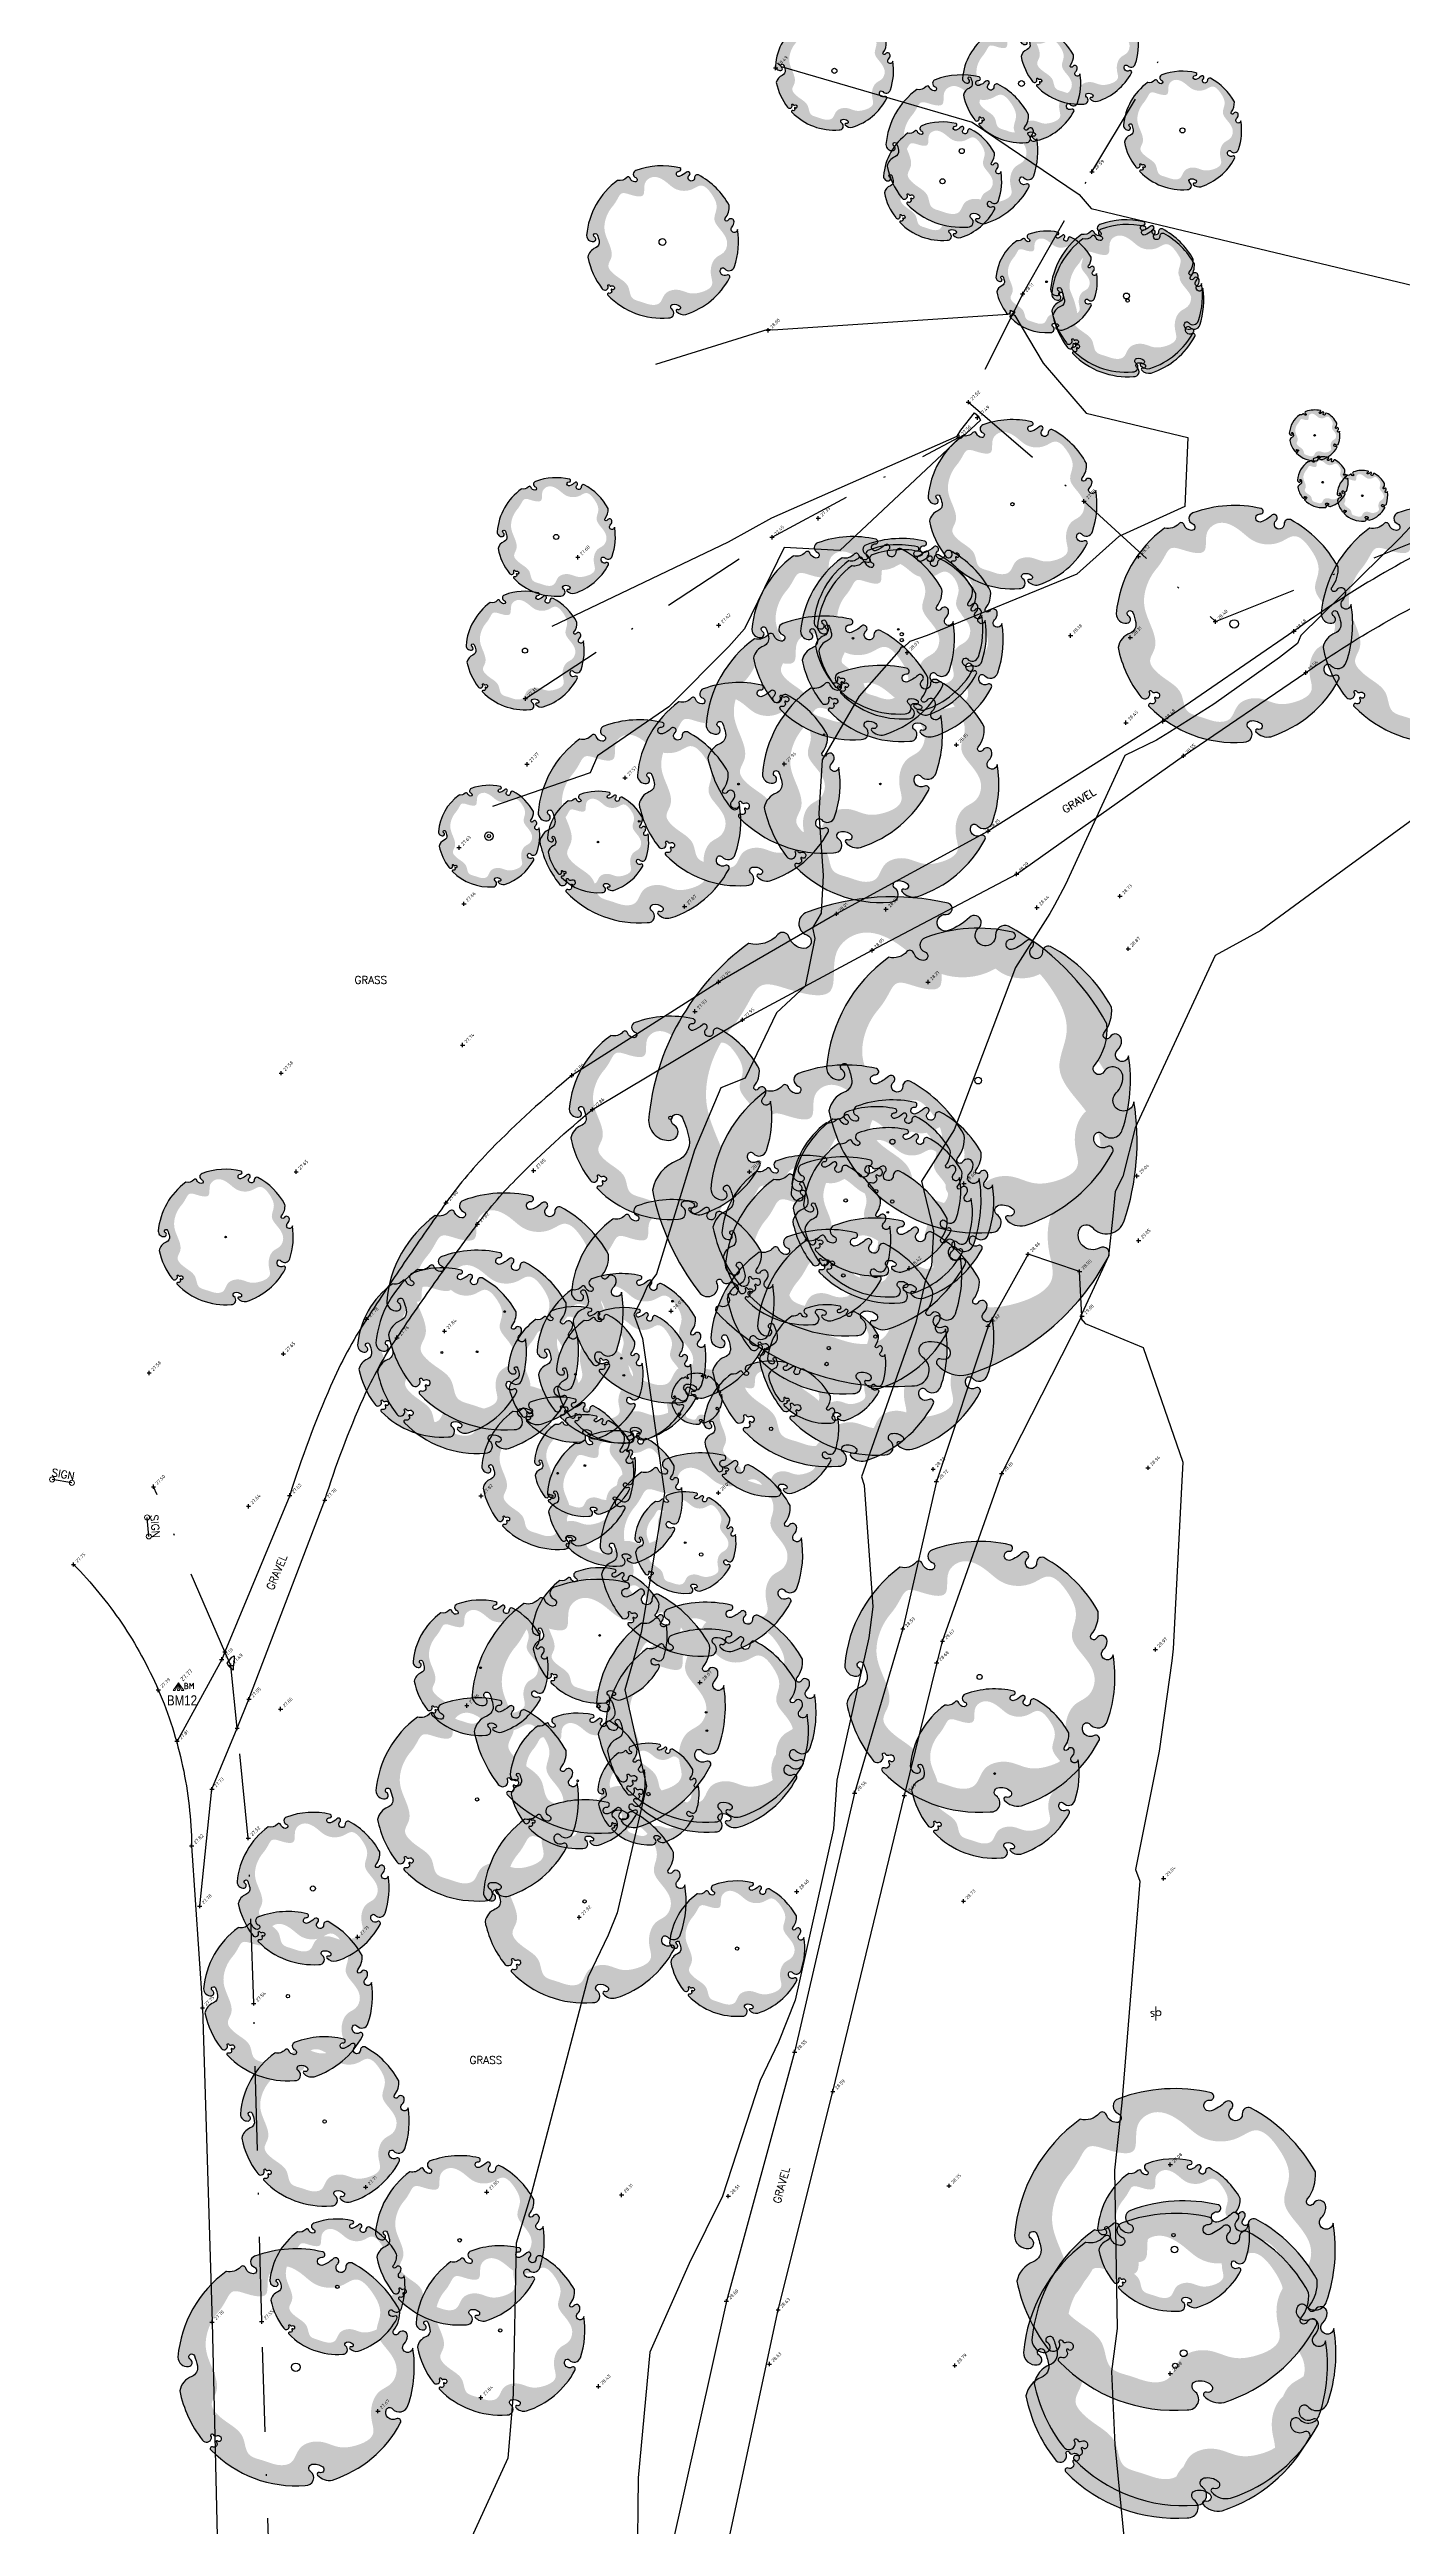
# Model space of a CAD drawing. Header units: metres. Extents: x 246075 to 247503, y 7418632 to 7419642.
# Drawn here: x 246440.3 to 246520.3, y 7418902.2 to 7419048.5 of the extents above; entities that cross this region are included whole.
import ezdxf
from ezdxf.enums import TextEntityAlignment as Align

# ---------------------------------------------------------------- set-up
doc = ezdxf.new("R2010")
doc.units = ezdxf.units.M
doc.linetypes.add('DASHDOT', pattern=[10, 5, -2.5, 0, -2.5])
for name, color, linetype in [('-TEXT', 7, 'Continuous'), ('017_NAIL-L', 8, 'Continuous'), ('103_TOE_OF_BATTER', 37, 'DASHDOT'), ('103_TOE_OF_BATTER-L', 37, 'DASHDOT'), ('103_TOE_OF_BATTER-S', 37, 'DASHDOT'), ('104_EXISTING_SURFACE-L', 35, 'Continuous'), ('104_EXISTING_SURFACE-S', 35, 'Continuous'), ('201_SINGLE_TREE-H', 63, 'Continuous'), ('201_SINGLE_TREE-S', 96, 'Continuous'), ('203_GROUP_TREES', 116, 'DASHDOT'), ('203_GROUP_TREES-L', 116, 'DASHDOT'), ('203_GROUP_TREES-S', 116, 'DASHDOT'), ('403_EDGE_OF_BITUMEN', 8, 'Continuous'), ('403_EDGE_OF_BITUMEN-L', 8, 'Continuous'), ('403_EDGE_OF_BITUMEN-S', 8, 'Continuous'), ('405_EDGE_FORMATION', 33, 'Continuous'), ('405_EDGE_FORMATION-L', 33, 'Continuous'), ('405_EDGE_FORMATION-S', 33, 'Continuous'), ('503_SIGN', 89, 'Continuous'), ('EX-BENCHMARK', 7, 'Continuous'), ('EX-BENCHMARK_(SLS)', 8, 'Continuous'), ('EX-TRAFFIC_SIGN_(SLS)', 89, 'Continuous'), ('Surface_Contours_Major', 4, 'Continuous'), ('Surface_Contours_Minor', 253, 'Continuous')]:
    doc.layers.add(name, color=color, linetype=linetype)
doc.styles.add('BOLD', font='ARIALN.TTF')
doc.styles.add('ISO2.5', font='isocp.shx', dxfattribs={"height": 2.5})
doc.styles.get("Standard").update_dxf_attribs({"font": 'SIMPLEX.shx'})

# ---------------------------------------------------------------- blocks, each defined once
blk = doc.blocks.new('BM')
at = {"color": 0, "linetype": 'Continuous', "lineweight": 13}
for p, q in [((0, 0), (-0.31, -0.44)), ((-0.19, -0.44), (0, 0)), ((0, 0), (-0.06, -0.44)), ((0, 0), (0.19, -0.44)), ((0.31, -0.44), (0, 0)), ((0, 0), (0.06, -0.44)), ((-0.31, -0.44), (-0.19, -0.44)), ((-0.06, -0.44), (0.06, -0.44)), ((0.19, -0.44), (0.31, -0.44)), ((0.47, -0.02), (0.38, -0.02)), ((0.38, -0.02), (0.38, -0.34)), ((0.47, -0.16), (0.38, -0.16)), ((0.38, -0.16), (0.39, -0.16)), ((0.38, -0.34), (0.47, -0.34)), ((0.38, -0.34), (0.39, -0.34)), ((0.52, -0.04), (0.47, -0.02)), ((0.47, -0.16), (0.52, -0.14)), ((0.52, -0.17), (0.47, -0.16)), ((0.47, -0.34), (0.52, -0.33)), ((0.54, -0.09), (0.52, -0.04)), ((0.52, -0.14), (0.54, -0.09)), ((0.55, -0.21), (0.52, -0.17)), ((0.52, -0.33), (0.55, -0.29)), ((0.56, -0.25), (0.55, -0.21)), ((0.55, -0.29), (0.56, -0.25)), ((0.67, -0.34), (0.67, -0.02)), ((0.67, -0.02), (0.78, -0.19)), ((0.78, -0.19), (0.89, -0.02)), ((0.89, -0.02), (0.89, -0.34))]:
    blk.add_line(p, q, dxfattribs=at)
blk = doc.blocks.new('CROSS')
at = {"color": 0, "linetype": 'Continuous'}
for p, q in [((-0.5, 0), (0.5, 0)), ((0, -0.5), (0, 0.5))]:
    blk.add_line(p, q, dxfattribs=at)
blk = doc.blocks.new('201T')
at = {"layer": '201_SINGLE_TREE-S'}
blk.add_circle((0, 0), 0.5, dxfattribs=at)
blk = doc.blocks.new('201C')
at = {"layer": '201_SINGLE_TREE-H', "transparency": 33554534}
h = blk.add_hatch(color=256, dxfattribs=at)
h.paths.add_polyline_path([(-0.3717, -0.3344, 0.222926), (0.0196, -0.4996, 0.770799), (0.0439, -0.4417, -0.650302), (0.0511, -0.4116, -0.234737), (0.0964, -0.4247, -0.847312), (0.0816, -0.4475, 0.78443), (0.0732, -0.4583, 0.276934), (0.1352, -0.4813, 0.193599), (0.4309, -0.2536, 0.800435), (0.4144, -0.2337, -0.75216), (0.3757, -0.1925, -0.528914), (0.4006, -0.1909, 0.594112), (0.4663, -0.1804, 0.123805), (0.4962, 0.0616, -1.41759), (0.4607, 0.0811, 0.206906), (0.4758, 0.1133, 0.759729), (0.4374, 0.1252, -1.073307), (0.4187, 0.1392, 0.194379), (0.4474, 0.2231, 0.144612), (0.2544, 0.4304, 0.53339), (0.2277, 0.4128, -1.592592), (0.1939, 0.4293, 1.030038), (0.1758, 0.4513, -0.10361), (0.1314, 0.4262, -1.238487), (0.1282, 0.4593, 0.884725), (0.1336, 0.4818, 0.147549), (-0.1551, 0.4753, 0.71725), (-0.1579, 0.4291, -0.864032), (-0.1646, 0.4015, -0.310704), (-0.1946, 0.4266, 0.58143), (-0.2167, 0.4321, -0.281558), (-0.2766, 0.4162), (-0.2775, 0.4159, 0.217121), (-0.4959, 0.0634), (-0.4959, 0.0634, 0.440011), (-0.4522, 0.021, 0.723973), (-0.4442, 0.0516, -1.384648), (-0.4262, 0.0659, -0.051107), (-0.4149, 0.0223, -0.361502), (-0.441, -0.0208, 0.256822), (-0.4937, -0.0791, 0.116166), (-0.4065, -0.2911, 0.67803), (-0.3682, -0.2843, 0.170035), (-0.3696, -0.274, -1.054701), (-0.3596, -0.2696, 0.431903), (-0.3468, -0.2749, -0.910728), (-0.3329, -0.2993, -0.42046), (-0.3418, -0.2976, 1.007885), (-0.3479, -0.3018, -0.766634), (-0.3646, -0.3216, 0.938602), (-0.3717, -0.3344)])
edge = h.paths.add_edge_path(flags=16)
edge.add_spline(control_points=[(-0.3177, 0.2468), (-0.303, 0.2628), (-0.2856, 0.2893), (-0.256, 0.3411), (-0.1928, 0.3155), (-0.0921, 0.286), (-0.1162, 0.3941), (-0.0359, 0.4462), (0.0392, 0.3985), (0.1028, 0.3299), (0.1957, 0.3214), (0.2784, 0.3804), (0.3442, 0.2961), (0.3785, 0.2147), (0.3303, 0.1307), (0.3915, 0.0592), (0.4378, -0.0139), (0.4055, -0.0919), (0.3459, -0.1091), (0.3102, -0.1666), (0.3057, -0.2282), (0.3286, -0.3091), (0.2408, -0.3447), (0.1647, -0.3496), (0.103, -0.3142), (0.0463, -0.3153), (0.0047, -0.3356), (-0.0139, -0.3682), (-0.0327, -0.4069), (-0.0927, -0.4151), (-0.1463, -0.3868), (-0.23, -0.3665), (-0.2245, -0.2773), (-0.2864, -0.2294), (-0.3344, -0.1941), (-0.3737, -0.1409), (-0.3276, -0.0866), (-0.344, -0.0009), (-0.3866, 0.0828), (-0.3665, 0.1796), (-0.3359, 0.2271), (-0.3177, 0.2468)], knot_values=[0, 0, 0, 0, 0.064972, 0.101243, 0.15652, 0.245586, 0.324463, 0.387907, 0.486094, 0.554514, 0.671826, 0.728629, 0.823661, 0.919885, 0.989953, 1.075257, 1.171704, 1.23593, 1.293575, 1.346478, 1.426142, 1.479146, 1.570817, 1.644481, 1.712561, 1.774901, 1.807, 1.846291, 1.885582, 1.928182, 2.007036, 2.074591, 2.151638, 2.226455, 2.293426, 2.340744, 2.397548, 2.47317, 2.587294, 2.673595, 2.754259, 2.754259, 2.754259, 2.754259], degree=3, periodic=0)
at = {"layer": '201_SINGLE_TREE-S'}
blk.add_lwpolyline([(-0.3717, -0.3344, 0.222926), (0.0196, -0.4996, 0.770799), (0.0439, -0.4417, -0.650302), (0.0511, -0.4116, -0.234737), (0.0964, -0.4247, -0.847312), (0.0816, -0.4475, 0.78443), (0.0732, -0.4583, 0.276934), (0.1352, -0.4813, 0.193599), (0.4309, -0.2536, 0.800435), (0.4144, -0.2337, -0.75216), (0.3757, -0.1925, -0.528914), (0.4006, -0.1909, 0.594112), (0.4663, -0.1804, 0.123805), (0.4962, 0.0616, -1.41759), (0.4607, 0.0811, 0.206906), (0.4758, 0.1133, 0.759729), (0.4374, 0.1252, -1.073307), (0.4187, 0.1392, 0.194379), (0.4474, 0.2231, 0.144612), (0.2544, 0.4304, 0.53339), (0.2277, 0.4128, -1.592592), (0.1939, 0.4293, 1.030038), (0.1758, 0.4513, -0.10361), (0.1314, 0.4262, -1.238487), (0.1282, 0.4593, 0.884725), (0.1336, 0.4818, 0.147549), (-0.1551, 0.4753, 0.71725), (-0.1579, 0.4291, -0.864032), (-0.1646, 0.4015, -0.310704), (-0.1946, 0.4266, 0.58143), (-0.2167, 0.4321, -0.281558), (-0.2766, 0.4162), (-0.2775, 0.4159, 0.217121), (-0.4959, 0.0634), (-0.4959, 0.0634, 0.440011), (-0.4522, 0.021, 0.723973), (-0.4442, 0.0516, -1.384648), (-0.4262, 0.0659, -0.051107), (-0.4149, 0.0223, -0.361502), (-0.441, -0.0208, 0.256822), (-0.4937, -0.0791, 0.116166), (-0.4065, -0.2911, 0.67803), (-0.3682, -0.2843, 0.170035), (-0.3696, -0.274, -1.054701), (-0.3596, -0.2696, 0.431903), (-0.3468, -0.2749, -0.910728), (-0.3329, -0.2993, -0.42046), (-0.3418, -0.2976, 1.007885), (-0.3479, -0.3018, -0.766634), (-0.3646, -0.3216, 0.938602), (-0.3717, -0.3344)], format="xyb", dxfattribs=at)
blk = doc.blocks.new('SP')
at = {"color": 0, "linetype": 'Continuous', "lineweight": 13}
for p, q in [((0.15, 0.42), (0.15, -0.41)), ((0.28, 0.16), (0.26, 0.1)), ((0.26, 0.1), (0.3, 0.06)), ((0.33, 0.19), (0.28, 0.16)), ((0.3, 0.06), (0.4, 0)), ((0.42, 0.18), (0.33, 0.19)), ((0.4, 0), (0.41, 0)), ((0.44, -0.04), (0.4, 0)), ((0.4, 0), (0.41, 0)), ((0.26, -0.1), (0.37, -0.13)), ((0.37, -0.13), (0.42, -0.1)), ((0.37, -0.13), (0.37, -0.13)), ((0.42, -0.1), (0.44, -0.04))]:
    blk.add_line(p, q, dxfattribs=at)
blk.add_circle((0, 0), 0.15, dxfattribs=at)
blk = doc.blocks.new('SPD')
at = {"color": 0, "linetype": 'Continuous', "lineweight": 13}
blk.add_circle((0, 0), 0.15, dxfattribs=at)
blk = doc.blocks.new('G')
at = {"layer": '-TEXT'}
blk.add_text('GRASS', height=0.45, dxfattribs=at).set_placement((0.02, -0.24), align=Align.CENTER)
blk = doc.blocks.new('GR')
at = {"layer": '-TEXT'}
blk.add_text('GRAVEL', height=0.45, dxfattribs=at).set_placement((0.04, -0.22), align=Align.CENTER)

msp = doc.modelspace()

# ---------------------------------------------------------------- linework, layer by layer
at = {"layer": '103_TOE_OF_BATTER'}
for points in [[(246468.44, 7419010.21), (246483.02, 7419019.74), (246494.07, 7419025.66)], [(246457.54, 7418795.13), (246456.35, 7418809.31), (246455.75, 7418827.33), (246455.01, 7418845.7), (246454.17, 7418863.82), (246453.75, 7418881.11), (246453.38, 7418897.75), (246452.86, 7418914.35), (246452.39, 7418933.14), (246452.07, 7418942.91), (246451.41, 7418949.4), (246451.03, 7418953.1), (246450.68, 7418953.9), (246446.47, 7418963.66)]]:
    msp.add_lwpolyline(points, dxfattribs=at)
at = {"layer": '203_GROUP_TREES'}
for p, q in [((246501.92, 7419041.33), (246512.02, 7419058.11)), ((246497.83, 7419034.11), (246501.92, 7419041.33)), ((246497.83, 7419034.11), (246494.62, 7419027.72)), ((246494.62, 7419027.72), (246501.45, 7419021.87)), ((246509.22, 7419014.76), (246531.48, 7419023.68)), ((246501.45, 7419021.87), (246509.22, 7419014.76))]:
    msp.add_line(p, q, dxfattribs=at)
at = {"layer": '403_EDGE_OF_BITUMEN'}
for p, q in [((246448.72, 7418942.45), (246449.36, 7418932.88)), ((246449.36, 7418932.88), (246449.93, 7418914.32)), ((246449.93, 7418914.32), (246450.34, 7418897.35))]:
    msp.add_line(p, q, dxfattribs=at)
msp.add_lwpolyline([(246441.74, 7418959.07, -0.046836), (246444.59, 7418955.6, -0.046836), (246446.75, 7418951.66, -0.049416), (246448.19, 7418947.15, -0.049416), (246448.72, 7418942.45)], format="xyb", dxfattribs=at)
at = {"layer": '405_EDGE_FORMATION'}
for p, q in [((246513.86, 7419014.19), (246506.12, 7419008.87)), ((246507.33, 7419006.83), (246514.56, 7419011.75)), ((246506.12, 7419008.87), (246495.78, 7419002.39)), ((246497.47, 7418999.85), (246507.33, 7419006.83)), ((246495.78, 7419002.39), (246486.83, 7418997.5)), ((246488.93, 7418995.35), (246497.47, 7418999.85)), ((246486.83, 7418997.5), (246479.85, 7418993.47)), ((246481.27, 7418991.24), (246488.93, 7418995.35)), ((246479.85, 7418993.47), (246471.19, 7418987.96)), ((246472.4, 7418985.94), (246481.27, 7418991.24)), ((246498.15, 7418977.4), (246495.78, 7418973.14)), ((246501.19, 7418976.37), (246498.15, 7418977.4)), ((246501.33, 7418973.73), (246501.19, 7418976.37)), ((246495.78, 7418973.14), (246492.73, 7418963.97)), ((246496.59, 7418964.44), (246501.33, 7418973.73)), ((246492.73, 7418963.97), (246490.75, 7418955.26)), ((246493.09, 7418954.53), (246496.59, 7418964.44)), ((246454.52, 7418963.15), (246450.68, 7418953.9)), ((246452.11, 7418951.11), (246456.59, 7418962.87)), ((246490.75, 7418955.26), (246487.9, 7418945.57)), ((246450.68, 7418953.9), (246450.5, 7418953.46)), ((246490.84, 7418945.42), (246493.09, 7418954.53)), ((246450.5, 7418953.46), (246447.86, 7418948.63)), ((246451.41, 7418949.4), (246452.11, 7418951.11)), ((246449.92, 7418945.79), (246451.41, 7418949.4)), ((246449.2, 7418938.89), (246449.92, 7418945.79)), ((246487.9, 7418945.57), (246484.35, 7418930.27)), ((246486.61, 7418927.95), (246490.84, 7418945.42)), ((246484.35, 7418930.27), (246480.32, 7418915.55)), ((246483.38, 7418915.04), (246486.61, 7418927.95)), ((246480.32, 7418915.55), (246477.02, 7418900.71)), ((246479.85, 7418898.57), (246483.38, 7418915.04))]:
    msp.add_line(p, q, dxfattribs=at)
for points in [[(246568.78, 7419021.6, 0.000758), (246557.59, 7419021.61, 0.001087), (246549.79, 7419021.59, 0.000474), (246537.53, 7419021.52, 0.000739), (246529.66, 7419021.46, 0.105719), (246524.19, 7419020.23, 0.049147), (246513.86, 7419014.19)], [(246514.56, 7419011.75, -0.047952), (246524.68, 7419017.44, -0.097194), (246530.31, 7419018.72, -0.003355), (246537.73, 7419018.88, -0.002187), (246549.1, 7419019, -0.005951), (246557.35, 7419018.96, -0.004191), (246569.05, 7419018.66)], [(246471.19, 7418987.96, 0.025267), (246466.42, 7418983.6, 0.039393), (246463.75, 7418980.43, 0.005728), (246461.44, 7418977.12, 0.005406), (246459.06, 7418973.56, 0.041358), (246456.93, 7418969.6, 0.026999), (246454.52, 7418963.15)], [(246456.59, 7418962.87, -0.028033), (246458.87, 7418968.89, -0.044152), (246460.85, 7418972.46, -0.005795), (246463.25, 7418975.93, -0.006131), (246465.6, 7418979.16, -0.036301), (246468.04, 7418981.97, -0.022876), (246472.4, 7418985.94)]]:
    msp.add_lwpolyline(points, format="xyb", dxfattribs=at)
at = {"layer": '503_SIGN'}
for p, q in [((246441.65, 7418963.89), (246440.47, 7418964.09)), ((246446.19, 7418960.73), (246446.09, 7418961.85))]:
    msp.add_line(p, q, dxfattribs=at)
at = {"layer": 'Surface_Contours_Major'}
for points, elevation in [([(246476.15, 7419029.96), (246482.78, 7419032.03), (246483.06, 7419032), (246497.24, 7419032.94), (246497.36, 7419032.84), (246499.04, 7419030.03), (246501.58, 7419027.07), (246507.58, 7419025.64), (246507.42, 7419021.56), (246503.52, 7419019.79), (246501.02, 7419017.56), (246492.18, 7419013.93), (246491.17, 7419013.58), (246490.81, 7419013.24), (246490.64, 7419013.25), (246490.52, 7419013.01), (246488.16, 7419010.35), (246485.98, 7419006.6), (246485.79, 7419003.42), (246486.03, 7418999.77), (246485.92, 7418997.54), (246485.41, 7418996.68), (246485.54, 7418996.05), (246484.98, 7418993.23), (246483.28, 7418991.65), (246481.43, 7418987.79), (246480, 7418987.22), (246478.43, 7418983.55), (246476.19, 7418976.24), (246475.63, 7418975.49), (246475.35, 7418974.8), (246474.85, 7418973.84), (246475.37, 7418972.41), (246476.66, 7418963.26), (246475.29, 7418955.06), (246474.32, 7418951.66), (246475.6, 7418945.97), (246473.86, 7418938.5), (246473.33, 7418937.17), (246472.16, 7418934.71), (246468.8, 7418921.95), (246467.9, 7418918.98), (246467.73, 7418910.04), (246467.4, 7418906.29), (246463.54, 7418897.86)], 28), ([(246521.56, 7419003.56), (246515.88, 7418999.43), (246511.91, 7418996.51), (246509.2, 7418995.03), (246504.48, 7418984.85), (246503.75, 7418981.98), (246503.29, 7418981.09), (246503.16, 7418979.65), (246502.91, 7418977.27), (246501.33, 7418973.88), (246501.27, 7418973.81), (246501.25, 7418973.73), (246501.27, 7418973.6), (246501.52, 7418973.3), (246504.94, 7418971.89), (246507.3, 7418965.12), (246507.21, 7418963.64), (246506.73, 7418954.08), (246506.64, 7418953.38), (246505.89, 7418948.04), (246504.5, 7418941.06), (246504.75, 7418940.37), (246503.68, 7418927.27), (246503.25, 7418923.3), (246503.42, 7418913.94), (246503.07, 7418911.41), (246503.28, 7418907.08), (246504.27, 7418896.82)], 29)]:
    msp.add_lwpolyline(points, dxfattribs=dict(at, elevation=elevation))
at = {"layer": 'Surface_Contours_Minor'}
for points, elevation in [([(246483.35, 7419047.75), (246483.55, 7419047.54), (246494.84, 7419044.25), (246501.16, 7419039.98), (246501.87, 7419039.15), (246521.82, 7419034.39)], 28.5), ([(246470.03, 7419014.49), (246480.44, 7419019.47), (246483, 7419020.89), (246493.96, 7419025.72), (246494.18, 7419026.07), (246494.99, 7419027.09), (246495.19, 7419026.91), (246495.34, 7419026.66), (246494.2, 7419025.59), (246494.04, 7419025.54), (246487.02, 7419018.95), (246483.74, 7419019.13), (246481.39, 7419014.33), (246480.46, 7419013.29), (246476.91, 7419009.72), (246472.7, 7419006.83), (246472.27, 7419005.82), (246466.5, 7419003.84)], 27.5), ([(246520.99, 7419020.61), (246520.13, 7419019.7), (246514.27, 7419013.93), (246514.07, 7419013.46), (246513, 7419012.63), (246509.12, 7419009.89), (246506.51, 7419008.22), (246505.74, 7419007.75), (246503.87, 7419006.85), (246500.36, 7418999.24), (246499.7, 7418998.01), (246499.44, 7418997.52), (246497.41, 7418994.33), (246493.79, 7418984.74), (246491.86, 7418981.71), (246492.56, 7418978.77), (246492.44, 7418976.71), (246492.08, 7418975.86), (246491.51, 7418973.37), (246488.3, 7418964.24), (246488.47, 7418963.75), (246488.97, 7418956.57), (246488.74, 7418954.73), (246486.84, 7418946.33), (246486.65, 7418943.45), (246484.39, 7418933.33), (246483.4, 7418930.86), (246482.32, 7418928.59), (246480.09, 7418921.76), (246478.13, 7418917.78), (246475.79, 7418912.54), (246475.1, 7418905.13), (246475.04, 7418899.77)], 28.5)]:
    msp.add_lwpolyline(points, dxfattribs=dict(at, elevation=elevation))
at = {"layer": 'Surface_Contours_Minor', "elevation": 27.5}
msp.add_lwpolyline([(246451.18, 7418952.83), (246450.92, 7418953.06), (246450.82, 7418953.24), (246451.09, 7418953.6), (246451.23, 7418953.67), (246451.24, 7418953.47), (246451.17, 7418952.98)], close=True, dxfattribs=at)

# ---------------------------------------------------------------- block references
at = {"layer": '-TEXT'}
for p, rotation in [((246501.12, 7419004.16), 32.06167066199347), ((246453.74, 7418958.57), 67.5028121060084), ((246483.57, 7418922.37), 74.68994514655974)]:
    msp.add_blockref('GR', p, dxfattribs=dict(at, rotation=rotation))
for p in [(246459.29, 7418993.61, -28), (246466.09, 7418929.81)]:
    msp.add_blockref('G', p, dxfattribs=at)
at = {"layer": '103_TOE_OF_BATTER-S', "xscale": 0.25, "yscale": 0.25, "zscale": 0.25}
for p in [(246494.07, 7419025.66), (246483.02, 7419019.74), (246468.44, 7419010.21), (246446.47, 7418963.66), (246450.68, 7418953.9), (246451.03, 7418953.1), (246451.41, 7418949.4), (246452.07, 7418942.91), (246452.39, 7418933.14), (246452.86, 7418914.35)]:
    msp.add_blockref('CROSS', p, dxfattribs=at)
at = {"layer": '104_EXISTING_SURFACE-S', "xscale": 0.25, "yscale": 0.25, "zscale": 0.25}
for p in [(246483.23, 7419047.46), (246482.78, 7419031.97), (246495.15, 7419026.81), (246485.75, 7419020.86), (246471.54, 7419018.56), (246504.67, 7419018.61), (246479.87, 7419014.54), (246500.66, 7419013.93), (246504.19, 7419013.82), (246491.01, 7419012.93), (246503.93, 7419008.79), (246468.54, 7419006.33), (246483.74, 7419006.35), (246493.91, 7419007.48), (246474.33, 7419005.53), (246464.52, 7419001.41), (246464.81, 7418998.09), (246477.85, 7418997.93), (246489.75, 7418997.77), (246498.67, 7418997.87), (246503.58, 7418998.54), (246504.07, 7418995.43), (246492.24, 7418993.47), (246478.46, 7418991.74), (246464.73, 7418989.75), (246454.01, 7418988.09), (246454.9, 7418982.27), (246468.93, 7418982.33), (246481.68, 7418982.26), (246494.36, 7418981.57), (246504.58, 7418982.02), (246504.68, 7418978.2), (246491.13, 7418976.56), (246477.05, 7418974.04), (246463.66, 7418972.85), (246454.14, 7418971.51), (246446.21, 7418970.38), (246492.54, 7418964.7), (246505.24, 7418964.78), (246452.08, 7418962.51), (246465.82, 7418963.12), (246479.85, 7418963.3), (246505.67, 7418954.05), (246478.76, 7418952.1), (246492.75, 7418953.25), (246453.98, 7418950.53), (246464.98, 7418950.73), (246506.16, 7418940.53), (246484.48, 7418939.75), (246494.33, 7418939.18), (246471.62, 7418938.23), (246458.53, 7418937.06), (246506.55, 7418923.62), (246459.01, 7418922.29), (246466.16, 7418922), (246474.13, 7418921.83), (246480.43, 7418921.76), (246493.48, 7418922.37), (246482.87, 7418911.84), (246493.82, 7418911.76), (246506.55, 7418911.28), (246465.81, 7418909.86), (246472.76, 7418910.52), (246459.73, 7418909.06)]:
    msp.add_blockref('CROSS', p, dxfattribs=at)
at = {"layer": '201_SINGLE_TREE-S', "rotation": 2.3}
for name, p, xscale, yscale, zscale in [('201C', (246501.17, 7419048.82), 7, 7, 7), ('201C', (246486.7, 7419047.29), 7, 7, 7), ('201C', (246497.76, 7419046.54), 7, 7, 7), ('201T', (246486.7, 7419047.29), 0.3, 0.3, 0.3), ('201C', (246494.23, 7419042.55), 9, 9, 9), ('201C', (246507.27, 7419043.77), 7, 7, 7), ('201T', (246497.76, 7419046.54), 0.35, 0.35, 0.35), ('201C', (246493.09, 7419040.77), 7, 7, 7), ('201T', (246507.27, 7419043.77), 0.3, 0.3, 0.3), ('201C', (246476.54, 7419037.18), 9, 9, 9), ('201T', (246494.23, 7419042.55), 0.3, 0.3, 0.3), ('201T', (246493.09, 7419040.77), 0.3, 0.3, 0.3), ('201C', (246503.96, 7419033.99), 9, 9, 9), ('201C', (246504.03, 7419033.72), 9, 9, 9), ('201T', (246476.54, 7419037.18), 0.4, 0.4, 0.4), ('201C', (246499.24, 7419034.83), 6, 6, 6), ('201T', (246499.24, 7419034.83), 0.1, 0.1, 0.1), ('201T', (246503.96, 7419033.99), 0.35, 0.35, 0.35), ('201T', (246504.03, 7419033.72), 0.2, 0.2, 0.2), ('201C', (246497.22, 7419021.69), 10, 10, 10), ('201C', (246515.08, 7419025.76), 3, 3, 3), ('201T', (246515.08, 7419025.76), 0.1, 0.1, 0.1), ('201C', (246515.56, 7419022.99), 3, 3, 3), ('201C', (246517.9, 7419022.19), 3, 3, 3), ('201C', (246470.26, 7419019.76), 7, 7, 7), ('201T', (246515.56, 7419022.99), 0.1, 0.1, 0.1), ('201T', (246497.22, 7419021.69), 0.2, 0.2, 0.2), ('201C', (246510.33, 7419014.62), 14, 14, 14), ('201C', (246522.44, 7419014.62), 14, 14, 14), ('201T', (246517.9, 7419022.19), 0.1, 0.1, 0.1), ('201T', (246470.26, 7419019.76), 0.3, 0.3, 0.3), ('201C', (246487.8, 7419013.78), 12, 12, 12), ('201C', (246490.68, 7419013.67), 12, 12, 12), ('201C', (246490.48, 7419014.3), 10, 10, 10), ('201C', (246490.68, 7419014.01), 10, 10, 10), ('201C', (246468.42, 7419013.05), 7, 7, 7), ('201C', (246486.09, 7419008.08), 14, 14, 14), ('201T', (246487.8, 7419013.78), 0.1, 0.1, 0.1), ('201T', (246490.48, 7419014.3), 0.1, 0.1, 0.1), ('201T', (246490.68, 7419013.67), 0.2, 0.2, 0.2), ('201T', (246490.68, 7419014.01), 0.2, 0.2, 0.2), ('201T', (246510.33, 7419014.62), 0.5, 0.5, 0.5), ('201T', (246468.42, 7419013.05), 0.3, 0.3, 0.3), ('201C', (246489.42, 7419005.17), 14, 14, 14), ('201C', (246481.04, 7419005.16), 12, 12, 12), ('201C', (246475.17, 7419002.96), 12, 12, 12), ('201T', (246486.09, 7419008.08), 0.1, 0.1, 0.1), ('201C', (246466.29, 7419002.09), 6, 6, 6), ('201C', (246466.29, 7419002.09), 6, 6, 6), ('201C', (246472.73, 7419001.74), 6, 6, 6), ('201T', (246481.04, 7419005.16), 0.1, 0.1, 0.1), ('201T', (246489.42, 7419005.17), 0.1, 0.1, 0.1), ('201T', (246466.29, 7419002.09), 0.5, 0.5, 0.5), ('201T', (246466.29, 7419002.09), 0.2, 0.2, 0.2), ('201T', (246475.17, 7419002.96), 0.1, 0.1, 0.1), ('201T', (246472.73, 7419001.74), 0.1, 0.1, 0.1), ('201C', (246490.13, 7418984.04), 28.928, 28.928, 28.928), ('201C', (246495.2, 7418987.65), 18, 18, 18), ('201C', (246477.01, 7418985.45), 12, 12, 12), ('201C', (246487.37, 7418980.57), 16, 16, 16), ('201T', (246495.2, 7418987.65), 0.4, 0.4, 0.4), ('201C', (246490.12, 7418980.51), 12, 12, 12), ('201C', (246489.17, 7418981.11), 10, 10, 10), ('201T', (246477.01, 7418985.45), 0.2, 0.2, 0.2), ('201C', (246489.86, 7418979.87), 10, 10, 10), ('201C', (246485.04, 7418978.23), 10, 10, 10), ('201C', (246487.23, 7418976.14), 14, 14, 14), ('201T', (246490.13, 7418984.04), 0.3, 0.3, 0.3), ('201C', (246450.73, 7418978.41), 8, 8, 8), ('201C', (246467.22, 7418974.01), 14, 14, 14), ('201C', (246477.14, 7418974.62), 12, 12, 12), ('201T', (246487.37, 7418980.57), 0.2, 0.2, 0.2), ('201T', (246489.17, 7418981.11), 0.2, 0.2, 0.2), ('201T', (246489.86, 7418979.87), 0.1, 0.1, 0.1), ('201T', (246490.12, 7418980.51), 0.2, 0.2, 0.2), ('201T', (246450.73, 7418978.41), 0.1, 0.1, 0.1), ('201C', (246486.37, 7418971.85), 14, 14, 14), ('201C', (246489.13, 7418972.53), 14, 14, 14), ('201C', (246465.59, 7418971.63), 12, 12, 12), ('201T', (246485.04, 7418978.23), 0.1, 0.1, 0.1), ('201C', (246463.51, 7418971.59), 10, 10, 10), ('201C', (246474.11, 7418971.25), 10, 10, 10), ('201T', (246487.23, 7418976.14), 0.2, 0.2, 0.2), ('201T', (246467.22, 7418974.01), 0.1, 0.1, 0.1), ('201C', (246471.4, 7418970.3), 8, 8, 8), ('201C', (246474.26, 7418970.24), 8, 8, 8), ('201T', (246477.14, 7418974.62), 0.1, 0.1, 0.1), ('201C', (246486.24, 7418970.91), 7, 7, 7), ('201T', (246489.13, 7418972.53), 0.2, 0.2, 0.2), ('201T', (246463.51, 7418971.59), 0.1, 0.1, 0.1), ('201T', (246465.59, 7418971.63), 0.1, 0.1, 0.1), ('201T', (246474.11, 7418971.25), 0.1, 0.1, 0.1), ('201C', (246482.96, 7418967.08), 8, 8, 8), ('201T', (246486.37, 7418971.85), 0.2, 0.2, 0.2), ('201T', (246471.4, 7418970.3), 0.1, 0.1, 0.1), ('201T', (246474.26, 7418970.24), 0.1, 0.1, 0.1), ('201C', (246478.57, 7418968.86), 3, 3, 3), ('201T', (246486.24, 7418970.91), 0.2, 0.2, 0.2), ('201C', (246470.35, 7418964.46), 9, 9, 9), ('201T', (246478.57, 7418968.86), 0.1, 0.1, 0.1), ('201C', (246471.96, 7418964.91), 6, 6, 6), ('201C', (246473.73, 7418962.97), 8, 8, 8), ('201T', (246482.96, 7418967.08), 0.2, 0.2, 0.2), ('201C', (246478.83, 7418959.66), 12, 12, 12), ('201T', (246470.35, 7418964.46), 0.1, 0.1, 0.1), ('201T', (246471.96, 7418964.91), 0.1, 0.1, 0.1), ('201T', (246473.73, 7418962.97), 0.2, 0.2, 0.2), ('201C', (246477.89, 7418960.36), 6, 6, 6), ('201T', (246477.89, 7418960.36), 0.1, 0.1, 0.1), ('201T', (246478.83, 7418959.66), 0.2, 0.2, 0.2), ('201C', (246495.28, 7418952.43), 16, 16, 16), ('201C', (246472.76, 7418950.69), 15, 15, 15), ('201C', (246472.83, 7418954.88), 8, 8, 8), ('201C', (246465.79, 7418952.97), 8, 8, 8), ('201C', (246479.12, 7418950.34), 13, 13, 13), ('201C', (246479.17, 7418949.25), 12, 12, 12), ('201T', (246472.83, 7418954.88), 0.1, 0.1, 0.1), ('201T', (246465.79, 7418952.97), 0.1, 0.1, 0.1), ('201T', (246495.28, 7418952.43), 0.3, 0.3, 0.3), ('201C', (246465.59, 7418945.19), 12, 12, 12), ('201T', (246472.76, 7418950.69), 0.2, 0.2, 0.2), ('201C', (246496.17, 7418946.72), 10, 10, 10), ('201C', (246471.53, 7418946.29), 8, 8, 8), ('201T', (246479.12, 7418950.34), 0.1, 0.1, 0.1), ('201T', (246479.17, 7418949.25), 0.1, 0.1, 0.1), ('201C', (246475.71, 7418945.51), 6, 6, 6), ('201T', (246471.53, 7418946.29), 0.1, 0.1, 0.1), ('201T', (246496.17, 7418946.72), 0.1, 0.1, 0.1), ('201T', (246465.59, 7418945.19), 0.2, 0.2, 0.2), ('201C', (246471.94, 7418939.17), 12, 12, 12), ('201T', (246475.71, 7418945.51), 0.2, 0.2, 0.2), ('201C', (246455.89, 7418939.93), 9, 9, 9), ('201C', (246480.95, 7418936.38), 8, 8, 8), ('201T', (246455.89, 7418939.93), 0.3, 0.3, 0.3), ('201T', (246471.94, 7418939.17), 0.2, 0.2, 0.2), ('201C', (246454.41, 7418933.57), 10, 10, 10), ('201T', (246480.95, 7418936.38), 0.2, 0.2, 0.2), ('201T', (246454.41, 7418933.57), 0.2, 0.2, 0.2), ('201C', (246456.58, 7418926.17), 10, 10, 10), ('201C', (246506.8, 7418918.61), 19, 19, 19), ('201T', (246456.58, 7418926.17), 0.2, 0.2, 0.2), ('201C', (246464.56, 7418919.15), 10, 10, 10), ('201C', (246506.74, 7418919.46), 9, 9, 9), ('201C', (246507.34, 7418912.48), 18, 18, 18), ('201C', (246457.33, 7418916.41), 8, 8, 8), ('201C', (246506.84, 7418911.74), 18, 18, 18), ('201C', (246454.88, 7418911.65), 14, 14, 14), ('201C', (246466.96, 7418913.83), 10, 10, 10), ('201T', (246464.56, 7418919.15), 0.2, 0.2, 0.2), ('201T', (246506.8, 7418918.61), 0.4, 0.4, 0.4), ('201T', (246506.74, 7418919.46), 0.2, 0.2, 0.2), ('201T', (246457.33, 7418916.41), 0.2, 0.2, 0.2), ('201T', (246466.96, 7418913.83), 0.2, 0.2, 0.2), ('201T', (246507.34, 7418912.48), 0.4, 0.4, 0.4), ('201T', (246454.88, 7418911.65), 0.5, 0.5, 0.5), ('201T', (246506.84, 7418911.74), 0.3, 0.3, 0.3)]:
    msp.add_blockref(name, p, dxfattribs=dict(at, xscale=xscale, yscale=yscale, zscale=zscale))
at = {"layer": '203_GROUP_TREES-S', "xscale": 0.25, "yscale": 0.25, "zscale": 0.25}
for p in [(246501.92, 7419041.33), (246497.83, 7419034.11), (246494.62, 7419027.72), (246501.45, 7419021.87), (246509.22, 7419014.76)]:
    msp.add_blockref('CROSS', p, dxfattribs=at)
at = {"layer": '403_EDGE_OF_BITUMEN-S', "xscale": 0.25, "yscale": 0.25, "zscale": 0.25}
for p in [(246441.74, 7418959.07), (246446.75, 7418951.66), (246448.72, 7418942.45), (246449.36, 7418932.88), (246449.93, 7418914.32)]:
    msp.add_blockref('CROSS', p, dxfattribs=at)
at = {"layer": '405_EDGE_FORMATION-S', "xscale": 0.25, "yscale": 0.25, "zscale": 0.25}
for p in [(246513.86, 7419014.19), (246514.56, 7419011.75), (246506.12, 7419008.87), (246507.33, 7419006.83), (246495.78, 7419002.39), (246497.47, 7418999.85), (246486.83, 7418997.5), (246488.93, 7418995.35), (246479.85, 7418993.47), (246481.27, 7418991.24), (246471.19, 7418987.96), (246472.4, 7418985.94), (246463.75, 7418980.43), (246465.6, 7418979.16), (246498.15, 7418977.4), (246501.19, 7418976.37), (246459.06, 7418973.56), (246460.85, 7418972.46), (246495.78, 7418973.14), (246501.33, 7418973.73), (246492.73, 7418963.97), (246496.59, 7418964.44), (246454.52, 7418963.15), (246456.59, 7418962.87), (246490.75, 7418955.26), (246450.5, 7418953.46), (246493.09, 7418954.53), (246452.11, 7418951.11), (246447.86, 7418948.63), (246449.92, 7418945.79), (246487.9, 7418945.57), (246490.84, 7418945.42), (246449.2, 7418938.89), (246484.35, 7418930.27), (246486.61, 7418927.95), (246480.32, 7418915.55), (246483.38, 7418915.04)]:
    msp.add_blockref('CROSS', p, dxfattribs=at)
at = {"layer": 'EX-BENCHMARK_(SLS)'}
msp.add_blockref('BM', (246447.94, 7418952.07), dxfattribs=at)
at = {"layer": 'EX-TRAFFIC_SIGN_(SLS)', "lineweight": 30}
for p in [(246440.47, 7418964.09), (246441.65, 7418963.89), (246446.09, 7418961.85), (246446.19, 7418960.73)]:
    msp.add_blockref('SPD', p, dxfattribs=at)
at = {"layer": 'EX-TRAFFIC_SIGN_(SLS)', "rotation": 180}
msp.add_blockref('SP', (246505.85, 7418932.56), dxfattribs=at)

# ---------------------------------------------------------------- texts
at = {"layer": '-TEXT'}
for rotation, p in [(350.3704, (246441.09, 7418964.18)), (275.0096, (246446.34, 7418961.31))]:
    msp.add_text('SIGN', height=0.45, rotation=rotation, dxfattribs=at).set_placement(p, align=Align.CENTER)
at = {"layer": '017_NAIL-L', "style": 'ISO2.5'}
msp.add_text('27.77', height=0.25, rotation=45, dxfattribs=at).set_placement((246448.11, 7418952.24), align=Align.MIDDLE_LEFT)
at = {"layer": '103_TOE_OF_BATTER-L', "style": 'ISO2.5'}
for s, p in [('27.50', (246494.24, 7419025.82)), ('27.45', (246483.19, 7419019.9)), ('27.31', (246468.61, 7419010.37)), ('27.50', (246446.63, 7418963.83)), ('27.49', (246451.2, 7418953.27)), ('27.52', (246452.24, 7418943.08)), ('27.54', (246452.56, 7418933.3)), ('27.55', (246453.03, 7418914.51))]:
    msp.add_text(s, height=0.2, rotation=45, dxfattribs=at).set_placement(p, align=Align.MIDDLE_LEFT)
at = {"layer": '104_EXISTING_SURFACE-L', "style": 'ISO2.5'}
for s, p in [('28.49', (246483.4, 7419047.63)), ('28.00', (246482.95, 7419032.13)), ('27.49', (246495.32, 7419026.98)), ('27.33', (246485.92, 7419021.02)), ('27.68', (246471.71, 7419018.72)), ('28.12', (246504.84, 7419018.78)), ('27.42', (246480.04, 7419014.71)), ('28.03', (246491.18, 7419013.1)), ('28.18', (246500.83, 7419014.1)), ('28.31', (246504.36, 7419013.98)), ('28.45', (246504.1, 7419008.96)), ('28.15', (246494.08, 7419007.65)), ('27.37', (246468.71, 7419006.5)), ('27.96', (246483.91, 7419006.52)), ('27.57', (246474.5, 7419005.7)), ('27.63', (246464.69, 7419001.58)), ('28.73', (246503.75, 7418998.71)), ('27.66', (246464.97, 7418998.26)), ('27.87', (246478.02, 7418998.09)), ('28.08', (246489.92, 7418997.93)), ('28.44', (246498.83, 7418998.04)), ('28.87', (246504.23, 7418995.6)), ('28.21', (246492.4, 7418993.63)), ('27.93', (246478.63, 7418991.91)), ('27.74', (246464.89, 7418989.91)), ('27.58', (246454.18, 7418988.26)), ('27.65', (246455.07, 7418982.43)), ('27.85', (246469.1, 7418982.5)), ('28.08', (246481.85, 7418982.43)), ('28.60', (246494.53, 7418981.74)), ('29.04', (246504.75, 7418982.19)), ('29.05', (246504.85, 7418978.36)), ('28.42', (246491.3, 7418976.72)), ('28.03', (246477.22, 7418974.2)), ('27.84', (246463.83, 7418973.02)), ('27.65', (246454.3, 7418971.68)), ('27.58', (246446.38, 7418970.54)), ('28.72', (246492.71, 7418964.87)), ('28.94', (246505.4, 7418964.94)), ('28.05', (246480.01, 7418963.47)), ('27.64', (246452.25, 7418962.68)), ('27.82', (246465.99, 7418963.29)), ('28.68', (246492.92, 7418953.42)), ('28.97', (246505.83, 7418954.22)), ('28.07', (246478.93, 7418952.27)), ('27.66', (246454.15, 7418950.69)), ('27.86', (246465.15, 7418950.9)), ('28.40', (246484.65, 7418939.92)), ('29.04', (246506.32, 7418940.7)), ('28.73', (246494.5, 7418939.34)), ('27.71', (246458.7, 7418937.23)), ('27.92', (246471.79, 7418938.4)), ('27.71', (246459.18, 7418922.46)), ('28.75', (246493.65, 7418922.54)), ('29.08', (246506.72, 7418923.78)), ('27.85', (246466.33, 7418922.17)), ('28.31', (246474.3, 7418922)), ('28.51', (246480.6, 7418921.93)), ('28.43', (246472.93, 7418910.68)), ('28.63', (246483.03, 7418912.01)), ('28.79', (246493.98, 7418911.92)), ('29.08', (246506.72, 7418911.45)), ('27.67', (246459.89, 7418909.23)), ('27.84', (246465.98, 7418910.03))]:
    msp.add_text(s, height=0.2, rotation=45, dxfattribs=at).set_placement(p, align=Align.MIDDLE_LEFT)
at = {"layer": '203_GROUP_TREES-L', "style": 'ISO2.5'}
for s, p in [('28.59', (246502.09, 7419041.5)), ('28.11', (246498, 7419034.28)), ('27.52', (246494.79, 7419027.88)), ('27.78', (246501.62, 7419022.04)), ('28.40', (246509.39, 7419014.93))]:
    msp.add_text(s, height=0.2, rotation=45, dxfattribs=at).set_placement(p, align=Align.MIDDLE_LEFT)
at = {"layer": '403_EDGE_OF_BITUMEN-L', "style": 'ISO2.5'}
for s, p in [('27.75', (246441.91, 7418959.23)), ('27.79', (246446.92, 7418951.83)), ('27.82', (246448.89, 7418942.61)), ('27.75', (246449.52, 7418933.05)), ('27.70', (246450.1, 7418914.49))]:
    msp.add_text(s, height=0.2, rotation=45, dxfattribs=at).set_placement(p, align=Align.MIDDLE_LEFT)
at = {"layer": '405_EDGE_FORMATION-L', "style": 'ISO2.5'}
for s, p in [('28.48', (246514.03, 7419014.36)), ('28.54', (246514.72, 7419011.92)), ('28.48', (246506.29, 7419009.04)), ('28.55', (246507.5, 7419007)), ('28.25', (246495.95, 7419002.56)), ('28.29', (246497.64, 7419000.02)), ('28.01', (246486.99, 7418997.66)), ('28.05', (246489.09, 7418995.52)), ('27.94', (246480.02, 7418993.64)), ('27.95', (246481.44, 7418991.41)), ('27.86', (246471.36, 7418988.13)), ('27.86', (246472.57, 7418986.1)), ('27.80', (246463.92, 7418980.6)), ('27.82', (246465.77, 7418979.33)), ('28.86', (246498.32, 7418977.57)), ('28.95', (246501.36, 7418976.54)), ('27.78', (246459.23, 7418973.73)), ('29.00', (246501.5, 7418973.9)), ('27.76', (246461.02, 7418972.63)), ('28.82', (246495.95, 7418973.31)), ('28.72', (246492.9, 7418964.14)), ('28.81', (246496.75, 7418964.6)), ('27.63', (246454.68, 7418963.32)), ('27.70', (246456.76, 7418963.04)), ('28.59', (246490.92, 7418955.42)), ('28.67', (246493.26, 7418954.7)), ('27.51', (246450.67, 7418953.63)), ('27.55', (246452.28, 7418951.27)), ('27.81', (246448.03, 7418948.79)), ('27.73', (246450.09, 7418945.96)), ('28.56', (246488.06, 7418945.74)), ('28.69', (246491, 7418945.59)), ('27.78', (246449.37, 7418939.06)), ('28.55', (246484.52, 7418930.44)), ('28.59', (246486.78, 7418928.11)), ('28.60', (246480.49, 7418915.72)), ('28.63', (246483.54, 7418915.21))]:
    msp.add_text(s, height=0.2, rotation=45, dxfattribs=at).set_placement(p, align=Align.MIDDLE_LEFT)
at = {"layer": 'EX-BENCHMARK', "color": 2, "style": 'BOLD'}
msp.add_text('BM12', height=0.595, dxfattribs=at).set_placement((246448.15, 7418951.05), align=Align.MIDDLE)

doc.saveas('drawing.dxf')
